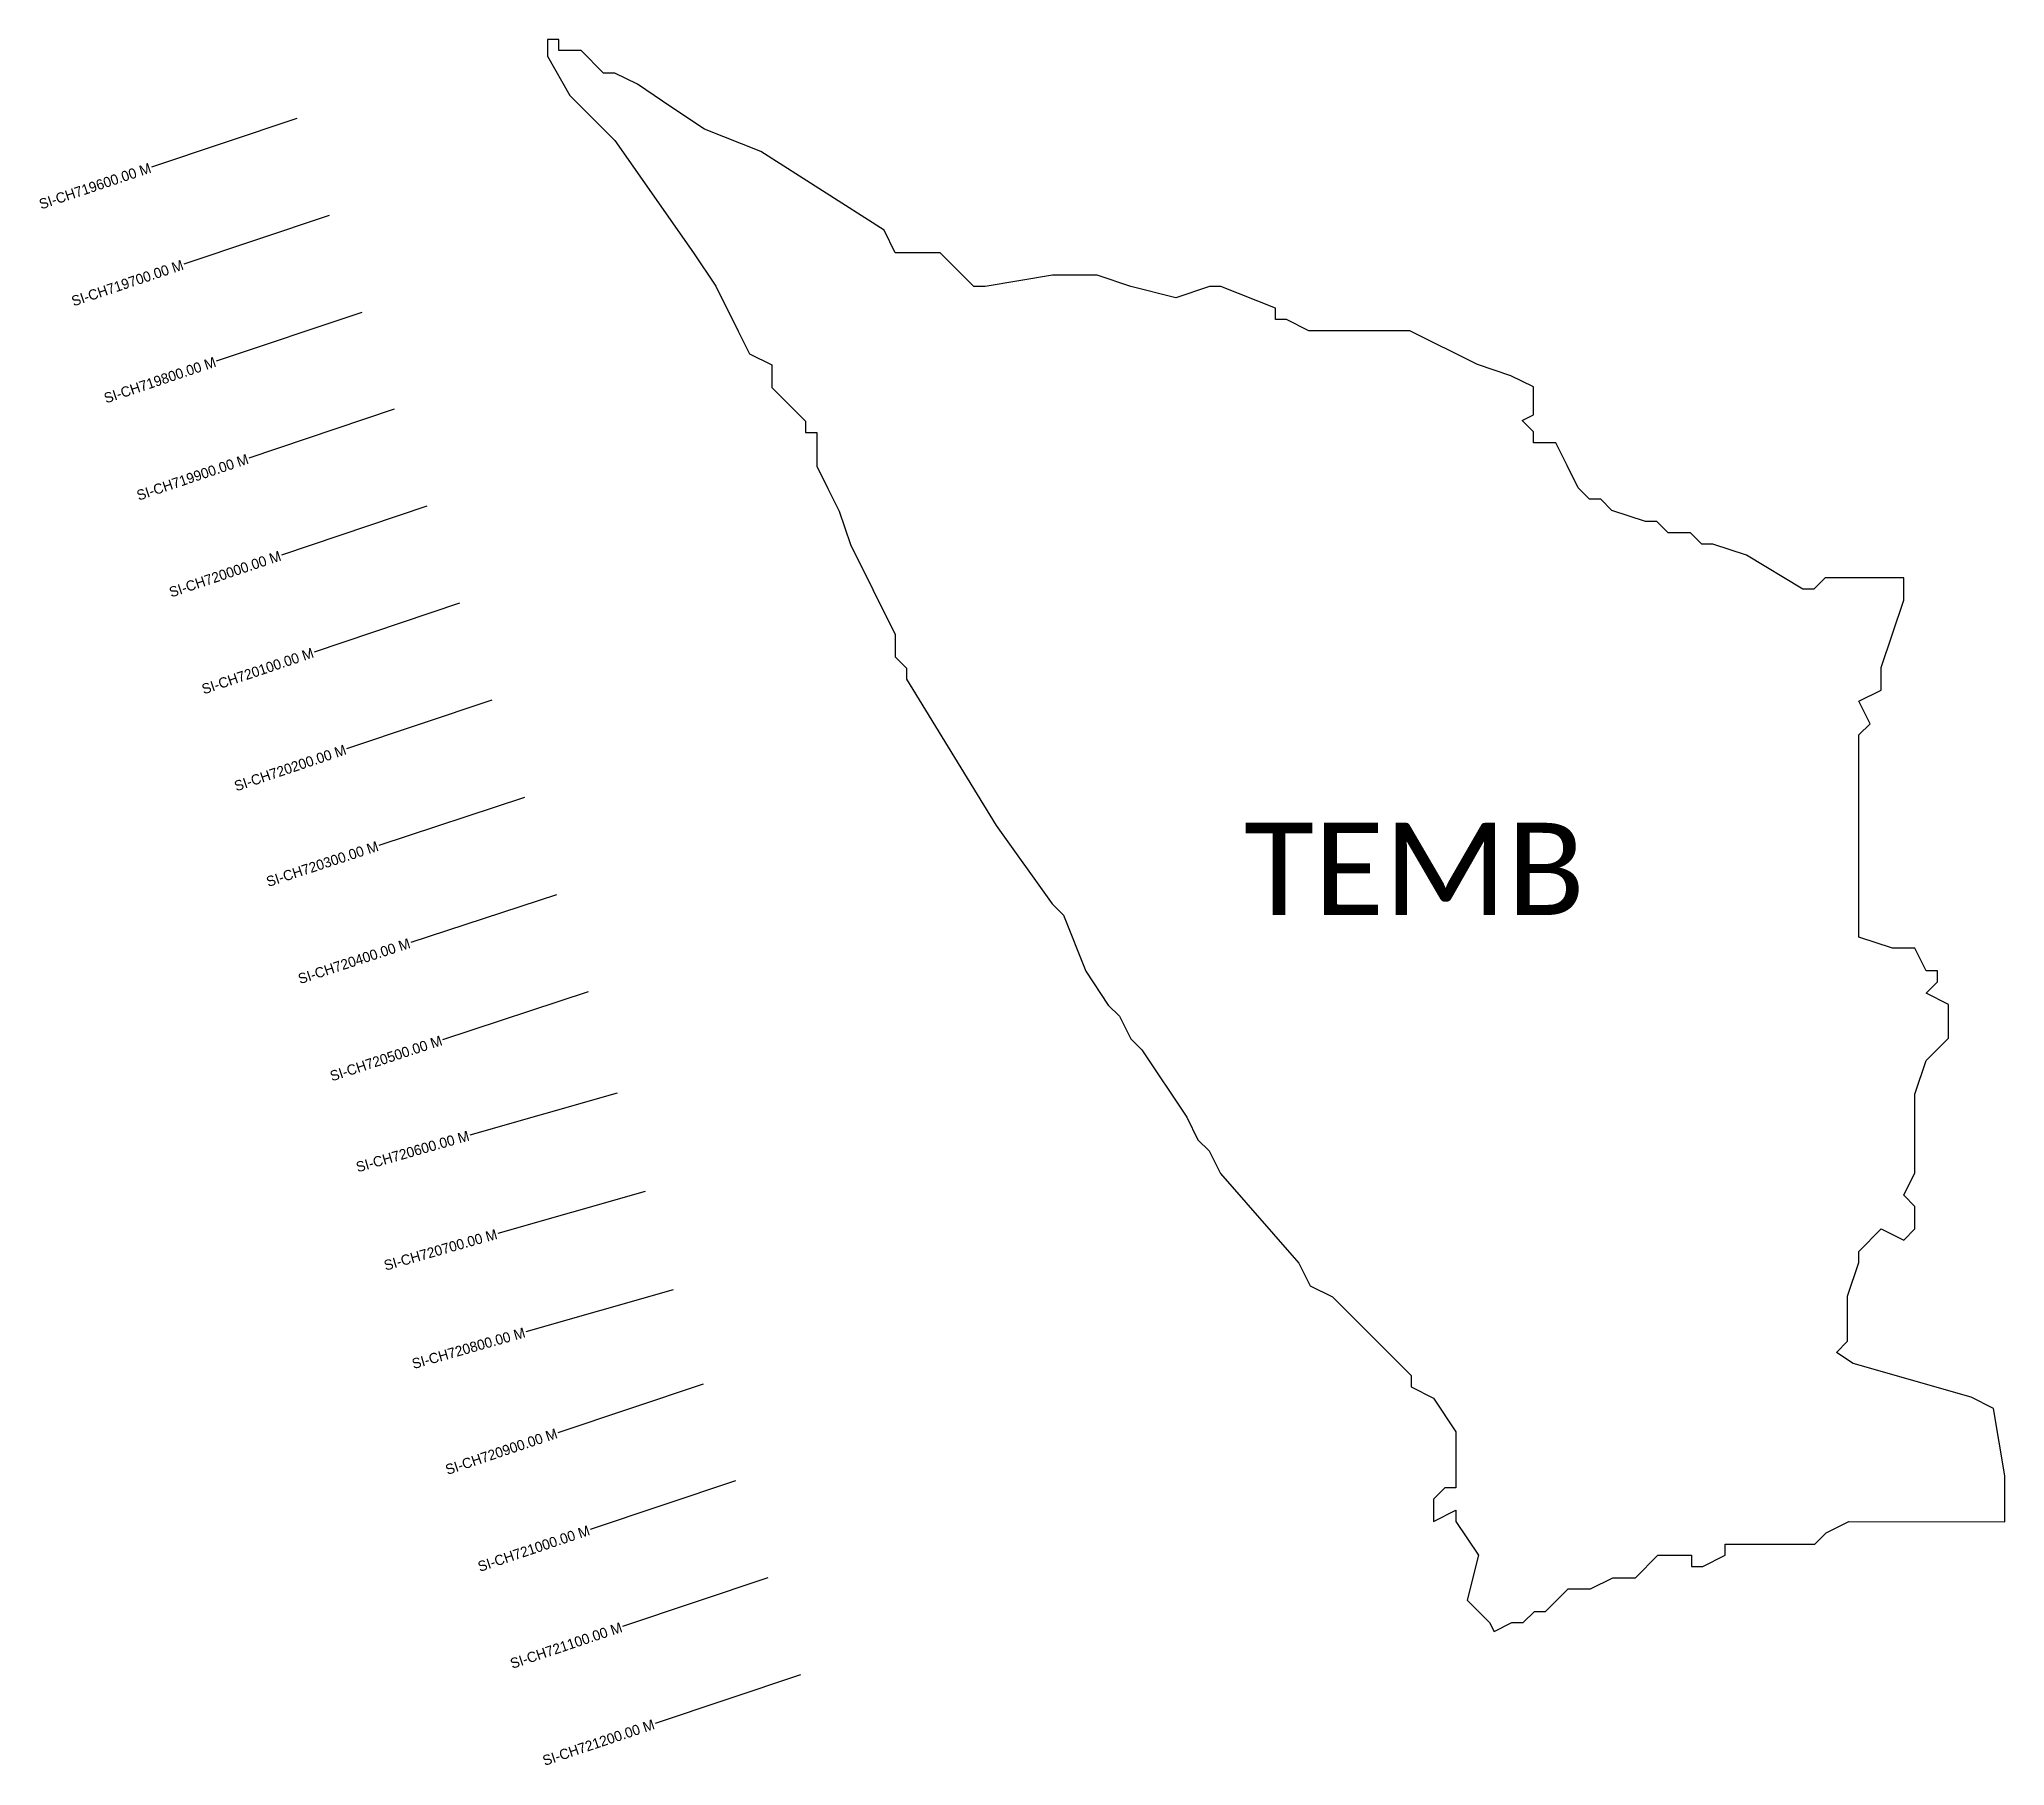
# Model space of a CAD drawing. Header units: metres. Extents: x 355903 to 357826, y 1744022 to 1745710.
import ezdxf
from ezdxf.enums import TextEntityAlignment as Align

# ---------------------------------------------------------------- set-up
doc = ezdxf.new("R2010")
doc.units = ezdxf.units.M
for name, color, linetype in [('CS', 134, 'Continuous'), ('CSMark', 6, 'Continuous'), ('VILLAGE BOUNDRY', 10, 'Continuous'), ('VILLAGE NAME', 250, 'Continuous')]:
    doc.layers.add(name, color=color, linetype=linetype)

msp = doc.modelspace()

# ---------------------------------------------------------------- linework, layer by layer
at = {"layer": 'CS'}
for p, q in [((356154.9, 1745632.9), (356012.6, 1745585.3)), ((356186.6, 1745538.1), (356044.4, 1745490.5)), ((356218.4, 1745443.3), (356076.1, 1745395.6)), ((356250.2, 1745348.6), (356108, 1745300.8)), ((356282, 1745253.8), (356139.9, 1745206)), ((356313.9, 1745159), (356171.7, 1745111.2)), ((356345.8, 1745064.2), (356203.6, 1745016.4)), ((356377.7, 1744968.8), (356235.1, 1744922.1)), ((356408.8, 1744873.8), (356266.3, 1744827.1)), ((356440, 1744778.8), (356297.4, 1744732.1)), ((356468.4, 1744679.8), (356324.2, 1744638.8)), ((356495.8, 1744583.6), (356351.5, 1744542.6)), ((356523.1, 1744487.4), (356378.9, 1744446.4)), ((356552.4, 1744395.4), (356410.1, 1744347.8)), ((356584.1, 1744300.6), (356441.8, 1744253)), ((356615.8, 1744205.8), (356473.6, 1744158.2)), ((356647.5, 1744110.9), (356505.3, 1744063.3))]:
    msp.add_line(p, q, dxfattribs=at)
at = {"layer": 'VILLAGE BOUNDRY'}
msp.add_lwpolyline([(357408.5, 1745271.6), (357397.6, 1745293.6), (357386.6, 1745315.6), (357364.6, 1745315.6), (357364.6, 1745326.5), (357353.7, 1745337.5), (357364.6, 1745343), (357364.6, 1745370.5), (357342.7, 1745381.4), (357309.8, 1745392.4), (357243.9, 1745425.3), (357145.1, 1745425.3), (357123.1, 1745436.3), (357112.2, 1745436.3), (357112.2, 1745447.3), (357058.7, 1745468.6), (357047.7, 1745468.6), (357014.8, 1745457.6), (356970.9, 1745468.6), (356938, 1745479.6), (356894.1, 1745479.6), (356828.2, 1745468.7), (356817.2, 1745468.7), (356784.3, 1745501.6), (356740.4, 1745501.6), (356729.4, 1745523.6), (356608.7, 1745600.5), (356553.8, 1745622.5), (356520.9, 1745644.4), (356488, 1745666.4), (356466, 1745677.4), (356455, 1745677.4), (356433.1, 1745699.4), (356411.1, 1745699.4), (356411.1, 1745710.3), (356400.1, 1745710.3), (356400.1, 1745693.9), (356422.1, 1745655.4), (356466, 1745611.5), (356542.8, 1745501.7), (356564.7, 1745468.8), (356586.7, 1745424.8), (356597.6, 1745402.9), (356619.6, 1745391.9), (356619.6, 1745370), (356652.5, 1745337), (356652.5, 1745326), (356663.5, 1745326), (356663.5, 1745293.1), (356674.4, 1745271.1), (356685.4, 1745249.1), (356696.4, 1745216.2), (356740.2, 1745128.4), (356740.2, 1745106.4), (356751.2, 1745095.4), (356751.2, 1745084.5), (356839, 1744941.7), (356893.8, 1744864.9), (356904.8, 1744853.9), (356926.7, 1744799), (356948.7, 1744766), (356959.7, 1744755), (356970.7, 1744733.1), (356981.6, 1744722.1), (357025.5, 1744656.2), (357036.5, 1744634.3), (357047.4, 1744623.3), (357058.4, 1744601.3), (357135.2, 1744513.5), (357146.2, 1744491.5), (357168.1, 1744480.5), (357245, 1744403.6), (357245, 1744392.7), (357266.9, 1744381.7), (357288.9, 1744348.7), (357288.8, 1744293.8), (357277.9, 1744293.8), (357266.9, 1744282.9), (357266.9, 1744271.9), (357266.9, 1744260.9), (357288.8, 1744271.9), (357288.8, 1744260.9), (357310.8, 1744228), (357299.8, 1744184.1), (357321.7, 1744162.1), (357326.1, 1744153.3), (357343.7, 1744162.1), (357354.7, 1744162.1), (357365.7, 1744173), (357376.6, 1744173), (357398.6, 1744195), (357420.6, 1744195), (357442.5, 1744206), (357464.5, 1744206), (357486.4, 1744227.9), (357519.4, 1744227.9), (357519.4, 1744216.9), (357530.3, 1744216.9), (357552.3, 1744227.9), (357552.3, 1744238.9), (357640.1, 1744238.8), (357651.1, 1744249.8), (357673.1, 1744260.8), (357825.7, 1744260.7), (357825.7, 1744283.6), (357825.7, 1744305.6), (357814.7, 1744371.4), (357792.8, 1744382.4), (357677.5, 1744415.3), (357661.1, 1744426.3), (357672, 1744437.3), (357672, 1744459.3), (357672, 1744470.2), (357672, 1744481.2), (357683, 1744514.2), (357683, 1744525.1), (357705, 1744547.1), (357726.9, 1744536.1), (357737.9, 1744547.1), (357737.9, 1744569.1), (357726.9, 1744580), (357737.9, 1744602), (357737.9, 1744678.8), (357748.9, 1744711.7), (357770.8, 1744733.7), (357770.8, 1744766.6), (357748.9, 1744777.6), (357759.9, 1744788.6), (357759.9, 1744799.6), (357748.9, 1744799.6), (357737.9, 1744821.5), (357716, 1744821.5), (357683, 1744832.5), (357683, 1744909.4), (357683, 1744920.3), (357683, 1745030.1), (357694, 1745041.1), (357683, 1745063.1), (357705, 1745074), (357705, 1745096), (357726.9, 1745161.9), (357726.9, 1745183.8), (357694, 1745183.8), (357650.1, 1745183.8), (357639.1, 1745172.8), (357628.1, 1745172.8), (357573.2, 1745205.8), (357540.3, 1745216.7), (357529.3, 1745216.7), (357518.3, 1745227.7), (357496.4, 1745227.7), (357485.4, 1745238.7), (357474.4, 1745238.7), (357441.5, 1745249.7), (357430.5, 1745260.7), (357419.5, 1745260.7)], close=True, dxfattribs=at)

# ---------------------------------------------------------------- texts
at = {"layer": 'CSMark'}
for s, rotation, p in [('SI-CH719600.00 M', 18.509, (356011.7, 1745585)), ('SI-CH719700.00 M', 18.509, (356043.4, 1745490.2)), ('SI-CH719800.00 M', 18.509, (356075.2, 1745395.3)), ('SI-CH719900.00 M', 18.5807, (356107.1, 1745300.4)), ('SI-CH720000.00 M', 18.5807, (356138.9, 1745205.7)), ('SI-CH720100.00 M', 18.5807, (356170.8, 1745110.9)), ('SI-CH720200.00 M', 18.5807, (356202.6, 1745016.1)), ('SI-CH720300.00 M', 18.1375, (356234.2, 1744921.8)), ('SI-CH720400.00 M', 18.1375, (356265.3, 1744826.8)), ('SI-CH720500.00 M', 18.1375, (356296.5, 1744731.7)), ('SI-CH720600.00 M', 15.8705, (356323.2, 1744638.5)), ('SI-CH720700.00 M', 15.8705, (356350.5, 1744542.3)), ('SI-CH720800.00 M', 15.8705, (356377.9, 1744446.1)), ('SI-CH720900.00 M', 18.4986, (356409.2, 1744347.5)), ('SI-CH721000.00 M', 18.4986, (356440.9, 1744252.7)), ('SI-CH721100.00 M', 18.4986, (356472.6, 1744157.9)), ('SI-CH721200.00 M', 18.4986, (356504.3, 1744063))]:
    msp.add_text(s, height=10, rotation=rotation, dxfattribs=at).set_placement(p, align=Align.MIDDLE_RIGHT)
at = {"layer": 'VILLAGE NAME', "insert": (357081.5, 1744944.3), "char_height": 90.109, "attachment_point": 1, "rotation": 359.9793}
msp.add_mtext_dynamic_manual_height_columns('{\\fCalibri|b0|i0|c0|p34;TEMB}', width=889.174, gutter_width=450.5, heights=[0], dxfattribs=at)

doc.saveas('drawing.dxf')
